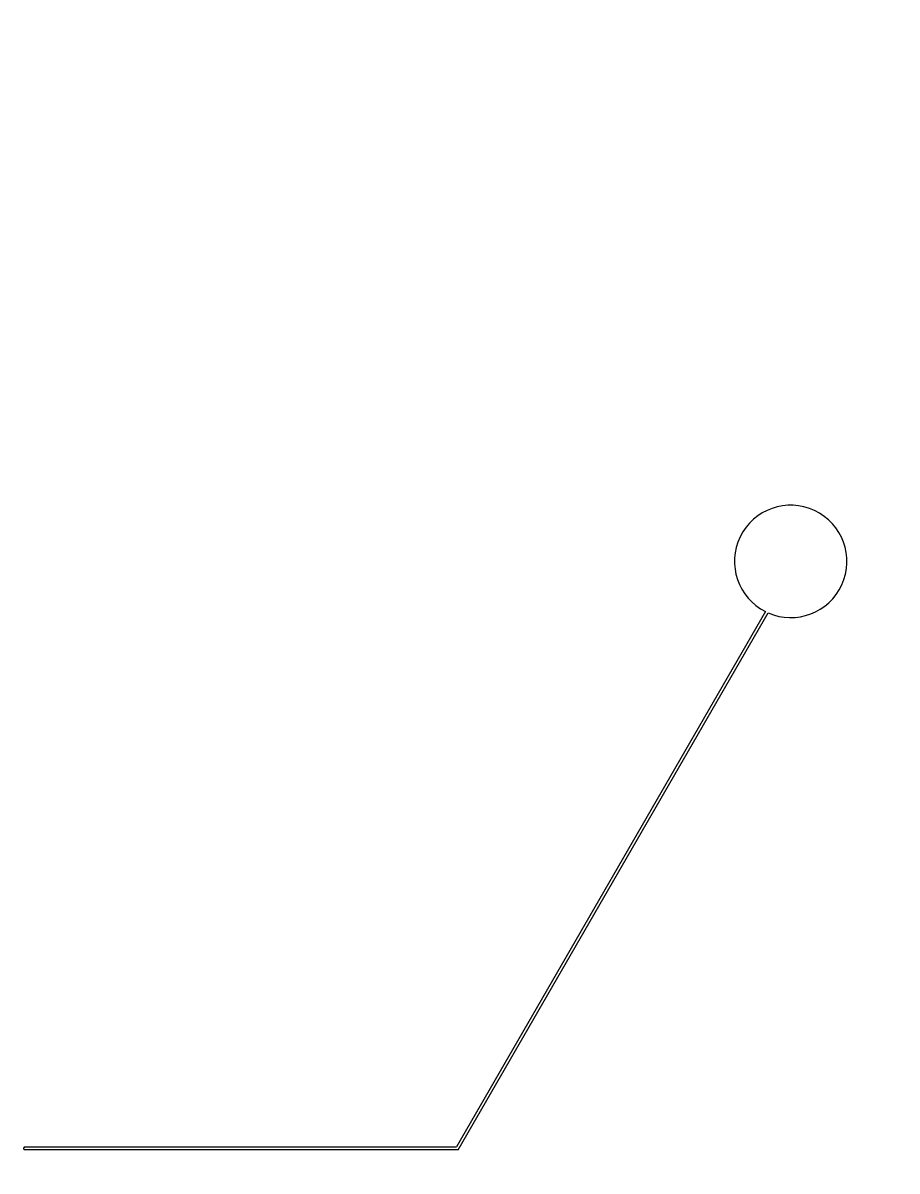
# Model space of a CAD drawing. Header units: inches. Extents: x 0 to 114300, y 0 to 114300.
# Drawn here: x 33583 to 36617, y 57452 to 61437 of the extents above; entities that cross this region are included whole.
import ezdxf

# ---------------------------------------------------------------- set-up
doc = ezdxf.new("R2010")
doc.units = ezdxf.units.IN
doc.header["$MEASUREMENT"] = 0

msp = doc.modelspace()

# ---------------------------------------------------------------- hatches: boundary and pattern name
h = msp.add_hatch()
h.set_pattern_fill('ANSI31', color=256, scale=100)
h.set_pattern_definition([(45, (-3636.992, -6350), (-8.8388348, 8.8388348), [])])
h.paths.add_polyline_path([(114300, 0), (0, 0), (0, 114300), (114300, 114300)])
edge = h.paths.add_edge_path(flags=16)
edge.add_arc((57150, 57150), 50800, 288.35844, 529.79531, ccw=False)
edge.add_line((73150, 8935.5), (41150, 8935.5))
edge.add_arc((57150, 57150), 50800, 190.20469, 251.64156, ccw=False)
edge.add_arc((57150, 57150), 50800, 169.79531, 190.20469, ccw=False)

# ---------------------------------------------------------------- linework, layer by layer
for p, q in [((33584.9, 57532.9), (33584.9, 57529.9)), ((33587.9, 57532.9), (33584.9, 57532.9)), ((33584.9, 57529.9), (33587.9, 57529.9)), ((33587.9, 57536.4), (35087.9, 57536.4)), ((33587.9, 57536.4), (33587.9, 57532.9)), ((33587.9, 57526.4), (33587.9, 57529.9)), ((35093.7, 57526.4), (33587.9, 57526.4))]:
    msp.add_line(p, q)
for points in [[(36160.4, 59393.9), (35087.9, 57536.4)], [(35093.7, 57526.4), (36169.5, 59389.7)]]:
    msp.add_lwpolyline(points)
msp.add_arc((36248, 59568.1), 195, 246.2579, 243.309)

doc.saveas('drawing.dxf')
